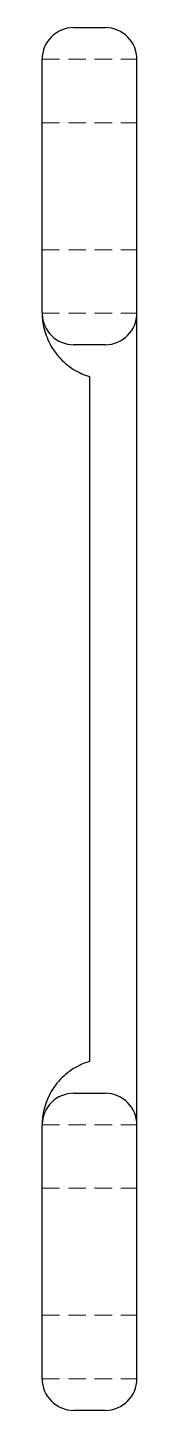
# Model space of a CAD drawing. Header units: millimetres. Extents: x 57 to 226, y 7 to 161.
# Drawn here: x 219.6 to 226.4, y 7 to 107 of the extents above.
import ezdxf

# ---------------------------------------------------------------- set-up
doc = ezdxf.new("R2010")
doc.units = ezdxf.units.MM
doc.linetypes.add('HIDDEN', pattern=[1.905, 1.27, -0.635])

msp = doc.modelspace()

# ---------------------------------------------------------------- linework, layer by layer
at = {"color": 7, "linetype": 'Continuous', "lineweight": 25}
for p, q in [((221.85, 107), (224.15, 107)), ((219.56, 86.39), (219.56, 104.71)), ((226.44, 86.36), (226.44, 104.71)), ((226.44, 81.77), (226.44, 86.36)), ((224.15, 84.06), (221.85, 84.06)), ((223, 81.77), (223, 32.23)), ((226.44, 32.23), (226.44, 81.77)), ((226.44, 27.64), (226.44, 32.23)), ((221.85, 29.94), (224.15, 29.94)), ((219.56, 9.29), (219.56, 27.61)), ((226.44, 9.29), (226.44, 27.64)), ((224.15, 7), (221.85, 7))]:
    msp.add_line(p, q, dxfattribs=at)
at = {"color": 7, "linetype": 'HIDDEN', "lineweight": 18}
for p, q in [((219.56, 104.71), (226.44, 104.71)), ((219.56, 100.12), (226.44, 100.12)), ((219.56, 90.94), (226.44, 90.94)), ((219.56, 86.36), (226.44, 86.36)), ((219.56, 27.64), (226.44, 27.64)), ((219.56, 23.06), (226.44, 23.06)), ((219.56, 13.88), (226.44, 13.88)), ((219.56, 9.29), (226.44, 9.29))]:
    msp.add_line(p, q, dxfattribs=at)
at = {"color": 7, "linetype": 'Continuous', "lineweight": 25}
for centre, start, end in [((221.85, 104.71), 90, 180), ((224.15, 104.71), 0, 90), ((221.85, 86.36), 181.5896, 270), ((224.15, 86.36), 270, 0), ((221.85, 27.64), 90, 178.4104), ((224.15, 27.64), 0, 90), ((221.85, 9.29), 180, 270), ((224.15, 9.29), 270, 0)]:
    msp.add_arc(centre, 2.29, start, end, dxfattribs=at)
for points, knots in [([(219.56, 86.39), (219.56, 86.37), (219.56, 86.35), (219.56, 86.33), (219.56, 86.31), (219.56, 86.3), (219.56, 86.29), (219.56, 86.29)], [0, 0, 0, 0, 0.20197, 0.40282, 0.6027, 0.80171, 1, 1, 1, 1]), ([(219.56, 86.29), (219.56, 86.29), (219.56, 86.28), (219.56, 86.22), (219.56, 86.17), (219.57, 86), (219.59, 85.84), (219.64, 85.47), (219.69, 85.27), (219.81, 84.85), (219.89, 84.63), (220.08, 84.21), (220.19, 83.99), (220.45, 83.59), (220.59, 83.4), (220.91, 83.04), (221.08, 82.87), (221.45, 82.55), (221.65, 82.41), (221.85, 82.28)], [0, 0, 0, 0, 0.0625, 0.0625, 0.125, 0.125, 0.25, 0.25, 0.375, 0.375, 0.5, 0.5, 0.625, 0.625, 0.75, 0.75, 0.875, 0.875, 1, 1, 1, 1]), ([(221.85, 31.72), (221.44, 31.46), (221.07, 31.15), (220.59, 30.61), (220.45, 30.41), (220.19, 30.01), (220.08, 29.8), (219.89, 29.37), (219.81, 29.16), (219.69, 28.74), (219.64, 28.53), (219.59, 28.17), (219.57, 28), (219.56, 27.77), (219.56, 27.71), (219.56, 27.71)], [0, 0, 0, 0, 0.25, 0.25, 0.375, 0.375, 0.5, 0.5, 0.625, 0.625, 0.75, 0.75, 0.875, 0.875, 1, 1, 1, 1]), ([(219.56, 27.71), (219.56, 27.71), (219.56, 27.7), (219.56, 27.69), (219.56, 27.67), (219.56, 27.65), (219.56, 27.63), (219.56, 27.61)], [0, 0, 0, 0, 0.19829, 0.3973, 0.59718, 0.79803, 1, 1, 1, 1])]:
    msp.add_open_spline(points, degree=3, knots=knots, dxfattribs=at)
for points in [[(221.85, 82.28), (222.21, 82.06), (222.59, 81.89), (223, 81.77)], [(223, 32.23), (222.59, 32.11), (222.21, 31.94), (221.85, 31.72)]]:
    msp.add_open_spline(points, degree=3, dxfattribs=at)

doc.saveas('drawing.dxf')
